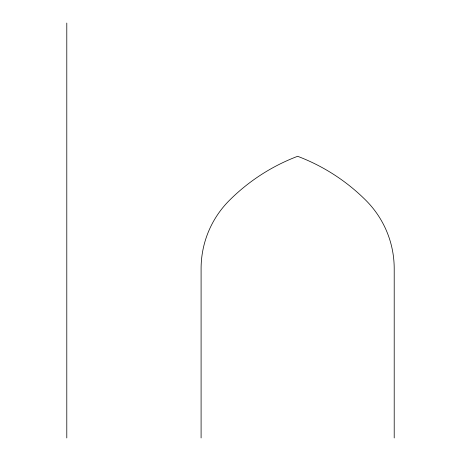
<?xml version="1.0" encoding="UTF-8"?>
<svg xmlns="http://www.w3.org/2000/svg" width="461" height="461" viewBox="0 0 461 461"><rect width="100%" height="100%" fill="white"/><g stroke="black" fill="none" stroke-linecap="round" stroke-linejoin="round"><path stroke-width="0.69" d="M394.207 437.95L394.207 268.665A96.556 96.556 0 0 0 365.925 200.391A193.113 193.113 0 0 0 297.65 156.302A193.113 193.113 0 0 0 229.376 200.391A96.556 96.556 0 0 0 201.094 268.665L201.094 437.95M66.793 23.05L66.793 437.95"/></g></svg>
